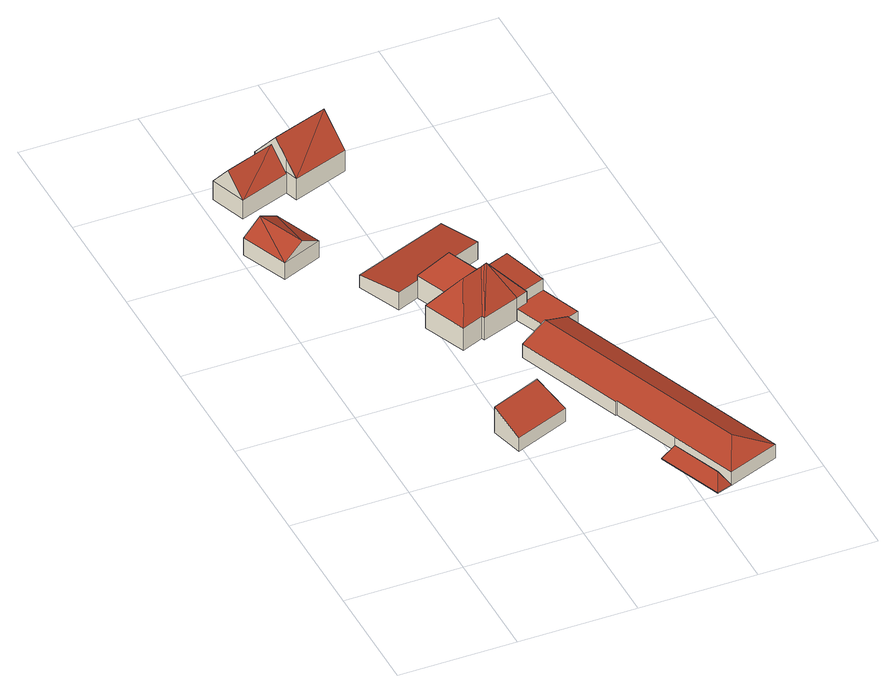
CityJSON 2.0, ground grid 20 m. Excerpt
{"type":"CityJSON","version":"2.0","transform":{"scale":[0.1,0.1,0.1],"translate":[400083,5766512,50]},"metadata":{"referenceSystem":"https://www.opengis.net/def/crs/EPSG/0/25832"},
"CityObjects":{
"building1":{"type":"Building","attributes":{"Gemeindeschluessel":"05566004","Geometrietyp2DReferenz":"3000","function":"31001_2460","roofType":"3100","measuredHeight":5.29},"geometry":[{"type":"Solid","lod":"2","boundaries":[[[[0,1,2,3]],[[4,5,1,0]],[[6,7,5,4]],[[3,2,7,6]],[[0,8,4]],[[6,9,3]],[[8,0,3]],[[3,9,8]],[[4,8,9]],[[9,6,4]],[[1,5,7,2]]]],"semantics":{"surfaces":[{"type":"WallSurface"},{"type":"RoofSurface"},{"type":"GroundSurface"}],"values":[[0,0,0,0,0,0,1,1,1,1,2]]}}]},
"building2":{"type":"Building","attributes":{"Gemeindeschluessel":"05566004","Geometrietyp2DReferenz":"3000","function":"31001_1310","roofType":"2100","measuredHeight":4.9},"geometry":[{"type":"Solid","lod":"2","boundaries":[[[[10,11,12,13]],[[14,15,11,10]],[[16,17,15,14]],[[13,12,17,16]],[[14,10,13,16]],[[11,15,17,12]]]],"semantics":{"surfaces":[{"type":"WallSurface"},{"type":"RoofSurface"},{"type":"GroundSurface"}],"values":[[0,0,0,0,1,2]]}}]},
"building3":{"type":"Building","attributes":{"Gemeindeschluessel":"05566004","Geometrietyp2DReferenz":"3000","function":"31001_1000"},"address":[{"country":"Germany","locality":"Altenberge","thoroughfareNumber":"17","thoroughfareName":"Hansell"}],"children":["building3-1","building3-2"]},
"building3-1":{"type":"BuildingPart","attributes":{"roofType":"3100","measuredHeight":7.49},"parents":["building3"],"geometry":[{"type":"Solid","lod":"2","boundaries":[[[[18,19,20,21]],[[22,23,19,18]],[[21,20,24,25]],[[26,21,27]],[[25,28,27,21]],[[27,29,22,26]],[[22,18,26]],[[26,18,21]],[[19,23,24,20]],[[23,22,25,24]],[[28,25,22,29]],[[28,29,27]]]],"semantics":{"surfaces":[{"type":"WallSurface"},{"type":"RoofSurface"},{"type":"GroundSurface"},{"type":"ClosureSurface"}],"values":[[0,0,0,1,1,1,1,0,2,3,3,3]]}}]},
"building3-2":{"type":"BuildingPart","attributes":{"roofType":"3100","measuredHeight":9.35},"parents":["building3"],"geometry":[{"type":"Solid","lod":"2","boundaries":[[[[30,31,32,33]],[[34,35,31,30]],[[36,25,24,35,34]],[[33,32,37,38]],[[39,33,40]],[[38,40,33]],[[40,41,34,39]],[[34,30,39]],[[41,36,34]],[[39,30,33]],[[31,35,24,23,37,32]],[[23,22,29,38,37]],[[36,28,25]],[[24,25,22,23]],[[25,28,29,22]],[[41,40,38,29,27,28,36]],[[27,29,28]]]],"semantics":{"surfaces":[{"type":"WallSurface"},{"type":"RoofSurface"},{"type":"GroundSurface"},{"type":"ClosureSurface"}],"values":[[0,0,0,0,1,1,1,1,0,0,2,0,0,3,3,0,3]]}}]},
"building4":{"type":"Building","attributes":{"Gemeindeschluessel":"05566004","Geometrietyp2DReferenz":"3000","function":"31001_1310","roofType":"2100","measuredHeight":3.39},"geometry":[{"type":"Solid","lod":"2","boundaries":[[[[42,43,44,45]],[[46,47,43,42]],[[48,49,47,46]],[[50,51,49,48]],[[52,53,51,50]],[[54,55,53,52]],[[56,57,55,54]],[[45,44,57,56]],[[54,52,50,48,46,42,45,56]],[[43,47,49,51,53,55,57,44]]]],"semantics":{"surfaces":[{"type":"WallSurface"},{"type":"RoofSurface"},{"type":"GroundSurface"}],"values":[[0,0,0,0,0,0,0,0,1,2]]}}]},
"building5":{"type":"Building","attributes":{"Gemeindeschluessel":"05566004","Geometrietyp2DReferenz":"3000","function":"31001_1000","roofType":"5000","measuredHeight":9.92},"address":[{"country":"Germany","locality":"Altenberge","thoroughfareNumber":"18","thoroughfareName":"Hansell"}],"geometry":[{"type":"Solid","lod":"2","boundaries":[[[[58,57,44,59]],[[60,55,57,58]],[[61,62,55,60]],[[63,64,62,61]],[[65,66,64,63]],[[67,68,66,65]],[[69,70,68,67]],[[71,72,70,69]],[[73,74,72,71]],[[75,76,74,73]],[[77,78,76,75]],[[79,80,78,77]],[[81,82,80,79]],[[83,84,82,81]],[[85,86,84,83]],[[87,88,86,85]],[[59,44,88,87]],[[89,90,91]],[[89,91,87]],[[89,87,85]],[[85,83,89]],[[83,81,89]],[[90,89,81,79,92]],[[92,79,77,93]],[[94,93,77]],[[94,77,75]],[[75,73,94]],[[95,65,63]],[[95,63,94]],[[71,95,94]],[[94,73,71]],[[95,71,69,96]],[[69,67,96]],[[96,67,65,95]],[[90,92,93,94,63,61,91]],[[91,61,60,97]],[[97,60,58,98]],[[58,59,98]],[[97,98,59,87,91]],[[57,55,62,64,66,68,70,72,74,76,78,80,82,84,86,88,44]]]],"semantics":{"surfaces":[{"type":"WallSurface"},{"type":"RoofSurface"},{"type":"GroundSurface"}],"values":[[0,0,0,0,0,0,0,0,0,0,0,0,0,0,0,0,0,1,1,1,1,1,1,1,1,1,1,1,1,1,1,1,1,1,1,1,1,1,1,2]]}}]},
"building6":{"type":"Building","attributes":{"Gemeindeschluessel":"05566004","Geometrietyp2DReferenz":"3000","function":"31001_1000"},"address":[{"country":"Germany","locality":"Altenberge","thoroughfareNumber":"18a","thoroughfareName":"Hansell"}],"children":["building6-1","building6-2"]},
"building6-1":{"type":"BuildingPart","attributes":{"roofType":"5000","measuredHeight":2.6},"parents":["building6"],"geometry":[{"type":"Solid","lod":"2","boundaries":[[[[99,100,101,102]],[[103,104,100,99]],[[102,101,105,106]],[[103,99,107,108]],[[107,99,102,109]],[[102,106,109]],[[108,107,109,106]],[[108,106,103]],[[100,104,105,101]],[[104,103,106,105]]]],"semantics":{"surfaces":[{"type":"WallSurface"},{"type":"RoofSurface"},{"type":"GroundSurface"},{"type":"ClosureSurface"}],"values":[[0,0,0,1,1,1,1,0,2,3]]}}]},
"building6-2":{"type":"BuildingPart","attributes":{"roofType":"5000","measuredHeight":4.52},"parents":["building6"],"geometry":[{"type":"Solid","lod":"2","boundaries":[[[[110,106,105,111,112]],[[104,103,113]],[[114,115,104,113]],[[116,117,115,114]],[[118,119,117,116]],[[120,121,119,118]],[[122,123,121,120]],[[124,125,123,122]],[[126,127,125,124]],[[112,111,127,126]],[[120,118,116,114,113,110,128,122]],[[112,128,110]],[[126,124,122,128,112]],[[105,104,115,117,119,121,123,125,127,111]],[[106,110,113,103]],[[104,105,106,103]]]],"semantics":{"surfaces":[{"type":"WallSurface"},{"type":"RoofSurface"},{"type":"GroundSurface"},{"type":"ClosureSurface"}],"values":[[0,0,0,0,0,0,0,0,0,0,1,1,1,2,0,3]]}}]},
"building7":{"type":"Building","attributes":{"Gemeindeschluessel":"05566004","Geometrietyp2DReferenz":"3000","function":"31001_2460","roofType":"1000","measuredHeight":2.29},"geometry":[{"type":"Solid","lod":"2","boundaries":[[[[129,76,130,131]],[[132,74,76,129]],[[133,72,74,132]],[[134,70,72,133]],[[135,136,70,134]],[[137,138,136,135]],[[131,130,138,137]],[[135,134,133,132,129,131,137]],[[76,74,72,70,136,138,130]]]],"semantics":{"surfaces":[{"type":"WallSurface"},{"type":"RoofSurface"},{"type":"GroundSurface"}],"values":[[0,0,0,0,0,0,0,1,2]]}}]}
},
"vertices":[
[110,777,39],[110,777,7],[77,859,7],[77,859,39],[41,749,39],[41,749,7],[8,830,39],[8,830,7],[76,763,60],[42,845,60],
[178,281,54],[178,281,5],[193,223,5],[193,223,31],[265,316,54],[265,316,5],[287,260,31],[287,260,5],
[21,971,44],[21,971,8],[43,909,8],[43,909,44],[106,1002,44],[106,1002,8],[129,940,8],[129,940,44],[32,940,83],[118,971,83],[128,942,48],[107,999,48],
[232,952,48],[232,952,8],[201,1039,8],[201,1039,48],[136,918,48],[136,918,8],[129,940,48],[105,1005,8],[105,1005,48],[216,995,102],[121,962,102],[129,940,74],
[168,611,40],[168,611,6],[206,626,6],[206,626,40],[136,686,30],[136,686,6],[299,749,30],[299,749,6],[301,750,30],[301,750,6],[328,675,40],[328,675,6],[269,652,40],[269,652,6],[206,627,40],[206,627,6],
[206,627,49],[206,626,49],[269,652,49],[291,596,49],[291,596,6],[309,603,49],[309,603,6],[310,599,49],[310,599,6],[348,614,49],[348,614,6],[376,541,49],[376,541,6],[339,527,49],[339,527,6],[341,523,49],[341,523,6],[321,515,49],[321,515,6],[256,491,49],[256,491,6],[254,496,49],[254,496,6],[217,481,49],[217,481,6],[187,555,49],[187,555,6],[224,570,49],[224,570,6],[228,571,49],[228,571,6],[239,533,101],[270,545,101],[272,552,93],[276,547,101],[280,546,105],[285,547,105],[289,549,99],[326,563,99],[250,608,93],[207,627,50],
[382,117,6],[382,117,5],[426,5,5],[426,5,6],[409,128,6],[409,128,5],[453,15,5],[453,15,6],[401,109,31],[409,128,7],[434,24,31],
[453,15,31],[541,49,5],[541,49,31],[409,128,31],[365,243,32],[365,243,5],[363,243,31],[363,243,5],[292,430,31],[292,430,5],[293,430,32],[293,430,5],[337,446,51],[337,446,5],[347,450,46],[347,450,5],[382,463,31],[382,463,5],[480,76,50],
[321,515,28],[347,450,6],[347,450,28],[341,523,28],[339,527,28],[376,541,28],[403,471,28],[403,471,6],[382,463,28],[382,463,6]
]}
